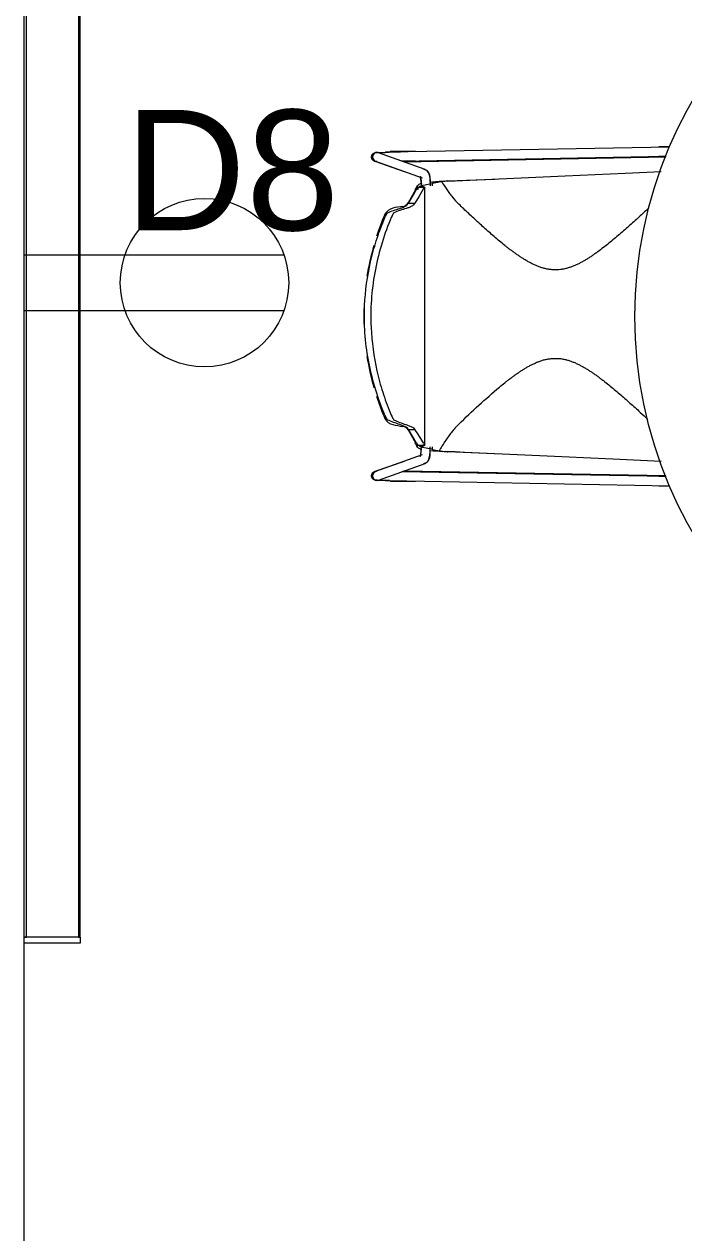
# Model space of a CAD drawing. Header units: inches. Extents: x 1135 to 11974, y 1600 to 2477.
# Drawn here: x 3280.8 to 3322, y 2027.9 to 2103.2 of the extents above; entities that cross this region are included whole.
import ezdxf

# ---------------------------------------------------------------- set-up
doc = ezdxf.new("R2010")
doc.units = ezdxf.units.IN
doc.header["$MEASUREMENT"] = 0
for name, color, linetype, lineweight in [('A-ANNO-NOTE', 4, 'Continuous', 9), ('A-WALL', 47, 'Continuous', 13), ('E-LITE-EQPM', 4, 'Continuous', 9), ('E-LITE-EQPM-IDEN', 8, 'Continuous', 9), ('I-FURN', 47, 'Continuous', 9)]:
    doc.layers.add(name, color=color, linetype=linetype, lineweight=lineweight)
doc.styles.add('Arial_2', font='arial.ttf', dxfattribs={"height": 7.5})

# ---------------------------------------------------------------- blocks, each defined once
blk = doc.blocks.new('Combo - Work Table Chairs - Seats 5 - 4-6 Diameter - Combo - Work Table Chairs - Seats 5 - 4-6 Diameter-1874339-MEZ - Tel_Data_Elec Plan')
at = {"layer": 'I-FURN'}
for p, q in [((-10.148, 41.472), (-10.152, 41.227)), ((-10.137, 42.057), (-10.138, 42)), ((-10.136, 42.042), (-10.137, 42.008)), ((-10.122, 41.908), (-9.083, 38.998)), ((-8.555, 39.187), (-9.595, 42.097)), ((-8.958, 40.312), (-9.589, 42.143)), ((9.76, 42.091), (8.722, 39.187)), ((9.756, 42.143), (9.125, 40.312)), ((9.249, 38.998), (10.287, 41.903)), ((10.304, 42.008), (10.303, 42.042)), ((10.305, 42), (10.304, 42.057)), ((10.319, 41.227), (10.314, 41.472)), ((-10.151, 41.227), (-10.473, 23.751)), ((-10.195, 41.182), (-10.161, 41.182)), ((-10.195, 41.182), (-10.195, 39.605)), ((-10.161, 41.182), (-10.161, 40.529)), ((10.639, 23.751), (10.318, 41.227)), ((10.328, 41.182), (10.361, 41.182)), ((10.328, 40.529), (10.328, 41.182)), ((10.361, 39.605), (10.361, 41.182)), ((-9.908, 23.977), (-9.605, 40.463)), ((-9.857, 23.994), (-9.557, 40.328)), ((-9.609, 39.605), (-9.609, 40.423)), ((-9.583, 40.402), (-9.583, 39.605)), ((-9.576, 40.382), (-9.576, 39.605)), ((-6.997, 40.057), (-7.808, 39.608)), ((-6.981, 39.64), (-6.981, 40.031)), ((7.148, 40.041), (7.148, 39.637)), ((7.975, 39.608), (7.164, 40.057)), ((9.724, 40.328), (10.024, 23.994)), ((9.743, 39.605), (9.743, 40.382)), ((9.75, 39.605), (9.75, 40.402)), ((9.772, 40.463), (10.075, 23.977)), ((9.776, 40.423), (9.776, 39.605)), ((-9.583, 39.605), (-9.609, 39.605)), ((-9.576, 39.605), (-9.583, 39.605)), ((-8.193, 39.247), (-8.6, 39.297)), ((-7.982, 39.233), (-8.055, 39.233)), ((-7.982, 39.321), (-7.965, 39.383)), ((-7.978, 39.353), (-7.982, 39.321)), ((-7.982, 39.321), (-7.982, 39.098)), ((-7.974, 39.108), (-7.975, 39.331)), ((-7.94, 39.42), (-7.96, 39.392)), ((8.056, 39.446), (7.995, 39.446)), ((8.137, 39.404), (8.114, 39.436)), ((8.157, 39.109), (8.157, 39.345)), ((8.222, 39.233), (8.157, 39.233)), ((8.767, 39.297), (8.36, 39.247)), ((9.75, 39.605), (9.743, 39.605)), ((9.776, 39.605), (9.75, 39.605)), ((-9.099, 39.089), (-9.077, 39.028)), ((-8.604, 38.691), (-8.276, 38.691)), ((-8.216, 38.547), (-8.058, 38.547)), ((-7.909, 39.026), (8.073, 39.026)), ((8.141, 39.127), (8.157, 39.107)), ((8.235, 38.547), (8.375, 38.547)), ((8.443, 38.691), (8.771, 38.691)), ((9.244, 39.028), (9.266, 39.089)), ((8.532, 37.578), (8.509, 37.706)), ((-8.482, 34.691), (-8.365, 37.578)), ((8.532, 37.578), (8.651, 34.645)), ((-10.49, 24.428), (-10.456, 24.428)), ((-10.49, 24.428), (-10.49, 23.743)), ((-9.905, 24.428), (-9.878, 24.428)), ((-9.905, 23.978), (-9.905, 24.372)), ((-9.878, 24.428), (-9.871, 24.428)), ((-9.878, 24.428), (-9.878, 23.987)), ((-9.871, 24.428), (-9.871, 23.99)), ((10.038, 24.428), (10.045, 24.428)), ((10.038, 23.99), (10.038, 24.428)), ((10.045, 24.428), (10.071, 24.428)), ((10.045, 23.987), (10.045, 24.428)), ((10.071, 24.372), (10.071, 23.978)), ((10.623, 24.428), (10.657, 24.428)), ((10.657, 23.743), (10.657, 24.428))]:
    blk.add_line(p, q, dxfattribs=at)
at = {"layer": 'I-FURN', "flags": 128}
for points in [[(-10.136, 42.061), (-10.136, 42.072), (-10.135, 42.083), (-10.133, 42.094), (-10.132, 42.105), (-10.129, 42.116), (-10.127, 42.127), (-10.124, 42.138), (-10.12, 42.148), (-10.116, 42.159), (-10.112, 42.169), (-10.107, 42.179), (-10.102, 42.189), (-10.096, 42.199), (-10.09, 42.209), (-10.084, 42.218), (-10.077, 42.227), (-10.07, 42.236), (-10.063, 42.244), (-10.055, 42.252), (-10.047, 42.26), (-10.039, 42.267), (-10.03, 42.275), (-10.022, 42.281), (-10.012, 42.288), (-10.003, 42.294), (-9.993, 42.3), (-9.983, 42.305), (-9.973, 42.31), (-9.963, 42.314), (-9.953, 42.318), (-9.942, 42.322), (-9.931, 42.325), (-9.92, 42.328), (-9.91, 42.33), (-9.899, 42.332), (-9.887, 42.334), (-9.876, 42.335), (-9.865, 42.335), (-9.854, 42.335), (-9.843, 42.335), (-9.832, 42.334), (-9.82, 42.333), (-9.809, 42.332), (-9.798, 42.329), (-9.787, 42.327), (-9.777, 42.324), (-9.766, 42.321), (-9.755, 42.317), (-9.745, 42.313), (-9.735, 42.308), (-9.725, 42.303), (-9.715, 42.297), (-9.705, 42.292), (-9.696, 42.285), (-9.687, 42.279), (-9.678, 42.272), (-9.67, 42.265), (-9.662, 42.257), (-9.654, 42.249), (-9.646, 42.241), (-9.639, 42.232), (-9.632, 42.223), (-9.625, 42.214), (-9.619, 42.205), (-9.613, 42.195), (-9.608, 42.186), (-9.603, 42.176), (-9.598, 42.165), (-9.594, 42.155), (-9.59, 42.144), (-9.587, 42.134), (-9.584, 42.123), (-9.582, 42.112), (-9.58, 42.101), (-9.578, 42.09), (-9.577, 42.079), (-9.576, 42.068), (-9.576, 42.056), (-9.576, 42.05)], [(9.743, 42.05), (9.743, 42.062), (9.743, 42.073), (9.744, 42.084), (9.746, 42.095), (9.747, 42.106), (9.75, 42.117), (9.752, 42.128), (9.755, 42.139), (9.759, 42.149), (9.763, 42.16), (9.767, 42.17), (9.772, 42.18), (9.777, 42.19), (9.783, 42.2), (9.789, 42.209), (9.795, 42.219), (9.802, 42.227), (9.809, 42.236), (9.816, 42.245), (9.824, 42.253), (9.832, 42.26), (9.841, 42.268), (9.849, 42.275), (9.858, 42.282), (9.867, 42.288), (9.877, 42.294), (9.886, 42.3), (9.896, 42.305), (9.906, 42.31), (9.917, 42.315), (9.927, 42.319), (9.938, 42.322), (9.948, 42.325), (9.959, 42.328), (9.97, 42.33), (9.981, 42.332), (9.992, 42.334), (10.003, 42.335), (10.015, 42.335), (10.026, 42.335), (10.037, 42.335), (10.048, 42.334), (10.059, 42.333), (10.07, 42.331), (10.081, 42.329), (10.092, 42.327), (10.103, 42.324), (10.114, 42.32), (10.124, 42.316), (10.135, 42.312), (10.145, 42.307), (10.155, 42.302), (10.165, 42.297), (10.174, 42.291), (10.183, 42.285), (10.192, 42.278), (10.201, 42.271), (10.21, 42.264), (10.218, 42.256), (10.226, 42.248), (10.233, 42.24), (10.241, 42.232), (10.247, 42.223), (10.254, 42.214), (10.26, 42.204), (10.266, 42.195), (10.271, 42.185), (10.276, 42.175), (10.281, 42.164), (10.285, 42.154), (10.289, 42.144), (10.292, 42.133), (10.295, 42.122), (10.297, 42.111), (10.299, 42.1), (10.301, 42.089), (10.302, 42.078), (10.303, 42.067), (10.303, 42.061)], [(-10.151, 41.227), (-10.151, 41.26), (-10.15, 41.294), (-10.149, 41.327), (-10.149, 41.36), (-10.148, 41.393), (-10.148, 41.425), (-10.147, 41.457), (-10.146, 41.489), (-10.146, 41.521), (-10.145, 41.552), (-10.145, 41.582), (-10.144, 41.612), (-10.144, 41.641), (-10.143, 41.67), (-10.143, 41.698), (-10.142, 41.725), (-10.142, 41.751), (-10.141, 41.777), (-10.141, 41.801), (-10.14, 41.825), (-10.14, 41.848), (-10.139, 41.87), (-10.139, 41.89), (-10.139, 41.91), (-10.138, 41.928), (-10.138, 41.946), (-10.138, 41.962), (-10.137, 41.977), (-10.137, 41.991), (-10.137, 42.004), (-10.137, 42.015), (-10.137, 42.026), (-10.136, 42.035), (-10.136, 42.042), (-10.136, 42.048), (-10.136, 42.053), (-10.136, 42.057), (-10.136, 42.06), (-10.136, 42.061)], [(-10.136, 42.061), (-10.136, 42.06), (-10.136, 42.058), (-10.136, 42.055), (-10.136, 42.05), (-10.136, 42.044), (-10.136, 42.042)], [(-9.576, 42.05), (-9.576, 42.05), (-9.576, 42.048), (-9.576, 42.044), (-9.576, 42.04), (-9.576, 42.034), (-9.576, 42.026), (-9.577, 42.018), (-9.577, 42.008)], [(-9.576, 42.032), (-9.576, 42.038), (-9.576, 42.043), (-9.576, 42.047), (-9.576, 42.049), (-9.576, 42.05)], [(9.744, 42.005), (9.744, 42.015), (9.743, 42.024), (9.743, 42.032), (9.743, 42.038), (9.743, 42.043), (9.743, 42.047), (9.743, 42.049), (9.743, 42.05)], [(9.743, 42.05), (9.743, 42.05), (9.743, 42.048), (9.743, 42.044), (9.743, 42.04), (9.743, 42.034), (9.743, 42.032)], [(10.303, 42.042), (10.303, 42.049), (10.303, 42.054), (10.303, 42.057), (10.303, 42.06), (10.303, 42.061)], [(10.303, 42.061), (10.303, 42.06), (10.303, 42.058), (10.303, 42.055), (10.303, 42.05), (10.303, 42.044), (10.303, 42.037), (10.303, 42.028), (10.304, 42.018), (10.304, 42.007), (10.304, 41.995), (10.304, 41.981), (10.305, 41.966), (10.305, 41.95), (10.305, 41.933), (10.305, 41.915), (10.306, 41.896), (10.306, 41.875), (10.307, 41.854), (10.307, 41.831), (10.307, 41.808), (10.308, 41.783), (10.308, 41.758), (10.309, 41.732), (10.309, 41.705), (10.31, 41.677), (10.31, 41.649), (10.311, 41.62), (10.311, 41.59), (10.312, 41.56), (10.313, 41.529), (10.313, 41.498), (10.314, 41.466), (10.314, 41.434), (10.315, 41.401), (10.316, 41.369), (10.316, 41.336), (10.317, 41.303), (10.317, 41.269), (10.318, 41.236), (10.318, 41.227)], [(-8.643, 39.299), (-8.642, 39.298), (-8.638, 39.297), (-8.632, 39.294), (-8.624, 39.292), (-8.615, 39.289), (-8.603, 39.286), (-8.591, 39.282), (-8.576, 39.279), (-8.561, 39.275), (-8.544, 39.272), (-8.526, 39.268), (-8.507, 39.265), (-8.487, 39.262), (-8.466, 39.259), (-8.444, 39.256), (-8.421, 39.253), (-8.397, 39.25), (-8.373, 39.248), (-8.348, 39.245), (-8.323, 39.243), (-8.296, 39.241), (-8.27, 39.239), (-8.243, 39.238), (-8.216, 39.237), (-8.188, 39.235), (-8.16, 39.234), (-8.132, 39.234), (-8.104, 39.233), (-8.075, 39.233), (-8.055, 39.233)], [(-7.938, 39.416), (-8.022, 39.285), (-8.066, 39.152), (-8.118, 38.924), (-8.179, 38.598), (-8.187, 38.554)], [(-7.975, 39.331), (-7.948, 39.407), (-7.917, 39.45), (-7.884, 39.484), (-7.851, 39.511), (-7.818, 39.535), (-7.785, 39.554)], [(8.011, 39.111), (7.576, 39.363), (7.148, 39.637)], [(7.99, 39.538), (8.005, 39.53), (8.02, 39.521)], [(8.056, 39.446), (8.127, 39.416), (8.149, 39.384)], [(8.106, 39.432), (8.082, 39.442), (8.056, 39.446)], [(8.357, 38.556), (8.327, 38.73), (8.277, 38.994), (8.239, 39.162), (8.176, 39.346), (8.126, 39.417), (8.124, 39.419)], [(8.157, 39.345), (8.153, 39.371), (8.143, 39.395), (8.127, 39.416), (8.124, 39.419)], [(8.143, 39.364), (8.142, 39.246), (8.141, 39.127)], [(8.81, 39.299), (8.809, 39.298), (8.805, 39.297), (8.799, 39.294), (8.791, 39.292), (8.782, 39.289), (8.77, 39.286), (8.757, 39.282), (8.743, 39.279), (8.728, 39.275), (8.711, 39.272), (8.693, 39.268), (8.674, 39.265), (8.654, 39.262), (8.632, 39.259), (8.611, 39.256), (8.588, 39.253), (8.564, 39.25), (8.54, 39.248), (8.515, 39.245), (8.489, 39.243), (8.463, 39.241), (8.437, 39.239), (8.41, 39.238), (8.382, 39.237), (8.355, 39.235), (8.327, 39.234), (8.299, 39.234), (8.27, 39.233), (8.242, 39.233), (8.222, 39.233)], [(-9.083, 38.998), (-9.06, 38.949), (-9.034, 38.909), (-9.007, 38.878), (-8.98, 38.854), (-8.955, 38.834), (-8.93, 38.818), (-8.907, 38.805), (-8.884, 38.793), (-8.861, 38.783), (-8.839, 38.774), (-8.816, 38.765), (-8.793, 38.758), (-8.77, 38.751), (-8.746, 38.744), (-8.723, 38.738), (-8.698, 38.732), (-8.673, 38.727), (-8.647, 38.722), (-8.621, 38.717), (-8.595, 38.712), (-8.567, 38.708), (-8.539, 38.704), (-8.511, 38.7), (-8.482, 38.696), (-8.453, 38.693), (-8.423, 38.69), (-8.392, 38.687), (-8.362, 38.685), (-8.331, 38.682), (-8.299, 38.68), (-8.267, 38.678), (-8.235, 38.677), (-8.203, 38.676), (-8.17, 38.675), (-8.138, 38.674), (-8.105, 38.673), (-8.072, 38.673), (-8.055, 38.673)], [(-7.982, 39.098), (-7.979, 39.08), (-7.972, 39.062), (-7.961, 39.047), (-7.946, 39.036), (-7.928, 39.029), (-7.909, 39.026)], [(-7.909, 39.026), (-7.96, 39.047), (-7.982, 39.097)], [(-7.886, 39.088), (-7.904, 39.082), (-7.922, 39.079), (-7.94, 39.078), (-7.958, 39.082), (-7.974, 39.108)], [(8.02, 39.106), (8.015, 39.109), (8.011, 39.111)], [(8.141, 39.127), (8.126, 39.096), (8.107, 39.088), (8.088, 39.086), (8.071, 39.088), (8.053, 39.092)], [(8.073, 39.026), (8.095, 39.029), (8.115, 39.037), (8.132, 39.051), (8.145, 39.068), (8.154, 39.088), (8.157, 39.109)], [(8.157, 39.107), (8.132, 39.05), (8.073, 39.026)], [(9.249, 38.998), (9.227, 38.949), (9.201, 38.909), (9.174, 38.878), (9.147, 38.854), (9.122, 38.834), (9.097, 38.818), (9.074, 38.805), (9.051, 38.793), (9.028, 38.783), (9.005, 38.774), (8.983, 38.765), (8.96, 38.758), (8.937, 38.751), (8.913, 38.744), (8.889, 38.738), (8.865, 38.732), (8.84, 38.727), (8.814, 38.722), (8.788, 38.717), (8.761, 38.712), (8.734, 38.708), (8.706, 38.704), (8.678, 38.7), (8.649, 38.696), (8.62, 38.693), (8.59, 38.69), (8.559, 38.687), (8.529, 38.685), (8.497, 38.682), (8.466, 38.68), (8.434, 38.678), (8.402, 38.677), (8.37, 38.676), (8.337, 38.675), (8.305, 38.674), (8.272, 38.673), (8.239, 38.673), (8.222, 38.673)], [(-8.398, 36.533), (-8.371, 37.12), (-8.344, 37.707)], [(-8.345, 37.679), (-8.359, 37.607), (-8.365, 37.578)], [(-8.348, 37.578), (-8.36, 37.578), (-8.365, 37.578)], [(8.517, 37.578), (8.685, 33.919), (8.852, 30.264)], [(8.532, 37.578), (8.528, 37.578), (8.518, 37.578)], [(-8.959, 24.281), (-8.821, 27.302), (-8.612, 31.851), (-8.398, 36.533)], [(8.852, 30.264), (9.023, 26.529), (9.126, 24.286)]]:
    blk.add_lwpolyline(points, dxfattribs=at)
at = {"layer": 'I-FURN'}
blk.add_circle((0.083, -1.083), 27, dxfattribs=at)
for centre, radius, start, end in [((-9.855, 42.052), 0.282, 79.44347, 122.03006), ((-9.855, 42.052), 0.282, 19, 32.84), ((0.083, 26.613), 16.204, 98.86418, 105.93945), ((0.083, 26.613), 16.204, 88.28556, 91.71536), ((0.083, 26.613), 16.204, 74.14588, 81.11641), ((10.022, 42.052), 0.282, 143.81187, 161), ((10.022, 42.052), 0.282, 55.23194, 110.87174), ((-5.869, 40.811), 0.817, 121.19355, 165.90441), ((0.083, 26.613), 16.204, 107.88741, 113.16807), ((0.083, 26.613), 16.204, 66.8302, 72.02204), ((6.036, 40.811), 0.817, 14.09559, 58.78038), ((-1.782, 39.785), 5.03, 165.90441, 173.14075), ((1.949, 39.785), 5.03, 6.85925, 14.09559), ((-7.208, 40.438), 0.435, 299, 353.14075), ((7.375, 40.438), 0.435, 186.85925, 241), ((-7.041, 38.862), 1.215, 154.59405, 163.2908), ((-7.907, 39.273), 0.255, 128.58105, 154.59405), ((-10.523, 44.507), 5.601, 296.01352, 299), ((-8.12, 41.376), 1.904, 271.59337, 279.37224), ((10.69, 44.507), 5.601, 241, 243.98648), ((8.286, 41.376), 1.904, 260.57894, 268.40663), ((8.074, 39.273), 0.255, 25.40595, 51.41895), ((7.208, 38.862), 1.215, 16.7092, 25.40595), ((-8.604, 39.191), 0.5, 199, 208.45916), ((-8.604, 39.191), 0.5, 218.87163, 270), ((22.687, 36.066), 31.074, 175.14907, 176.58599), ((-22.52, 36.066), 31.074, 3.14374, 4.85093), ((8.771, 39.191), 0.5, 270, 321.12837), ((8.771, 39.191), 0.5, 331.54084, 341)]:
    blk.add_arc(centre, radius, start, end, dxfattribs=at)
for centre, major_axis, ratio, start_param, end_param in [((-9.859, 42.002), (0.264, 0.094), 0.978271, 0, 2.805352), ((-9.857, 42.002), (-0.28, 0.005), 0.978148, 3.403392, 6.021386), ((10.024, 42.002), (0.28, 0.005), 0.978148, 0.973056, 2.879793), ((10.024, 41.997), (-0.264, 0.094), 0.978271, 3.477834, 5.572229), ((-9.859, 42.002), (0.264, 0.094), 0.978271, 2.805352, 3.067151), ((10.024, 41.997), (-0.264, 0.094), 0.978271, 5.834028, 6.357627), ((10.024, 42.002), (0.28, 0.005), 0.978148, 0, 0.785398), ((10.024, 41.997), (-0.264, 0.094), 0.978271, 3.216034, 3.477834)]:
    blk.add_ellipse(centre, major_axis=major_axis, ratio=ratio, start_param=start_param, end_param=end_param, dxfattribs=at)
for points, knots in [([(-5.916, 41.575), (-5.388, 41.792), (-4.314, 42.169), (-2.647, 42.568), (-0.945, 42.78), (1.113, 42.804), (3.043, 42.54), (4.805, 42.059), (5.661, 41.75), (6.083, 41.577)], [-1, -1, -1, -1, -0.861111, -0.722222, -0.583333, -0.444444, -0.222222, -0.111111, 0, 0, 0, 0]), ([(6.083, 41.18), (5.555, 41.396), (4.481, 41.772), (2.814, 42.17), (1.112, 42.383), (-0.945, 42.406), (-2.875, 42.142), (-4.637, 41.662), (-5.494, 41.353), (-5.916, 41.181)], [-1, -1, -1, -1, -0.861111, -0.722222, -0.583333, -0.444444, -0.222222, -0.111111, 0, 0, 0, 0]), ([(-6.376, 41.332), (-6.374, 41.338), (-6.359, 41.353), (-6.316, 41.381), (-6.27, 41.408), (-6.23, 41.43), (-6.185, 41.453), (-6.121, 41.485), (-6.032, 41.526), (-5.955, 41.559), (-5.916, 41.575)], [-1, -1, -1, -1, -0.833333, -0.666667, -0.583333, -0.5, -0.416667, -0.333333, -0.166667, 0, 0, 0, 0]), ([(6.083, 41.577), (6.122, 41.561), (6.199, 41.528), (6.288, 41.487), (6.352, 41.455), (6.397, 41.432), (6.437, 41.411), (6.483, 41.384), (6.526, 41.356), (6.541, 41.341), (6.543, 41.335)], [-1, -1, -1, -1, -0.833333, -0.666667, -0.583333, -0.5, -0.416667, -0.333333, -0.166667, 0, 0, 0, 0]), ([(-5.916, 41.181), (-5.955, 41.164), (-6.032, 41.132), (-6.121, 41.091), (-6.185, 41.059), (-6.23, 41.037), (-6.27, 41.015), (-6.316, 40.989), (-6.359, 40.961), (-6.374, 40.947), (-6.376, 40.941)], [-1, -1, -1, -1, -0.833333, -0.666667, -0.583333, -0.5, -0.416667, -0.333333, -0.166667, 0, 0, 0, 0]), ([(6.543, 40.94), (6.541, 40.946), (6.526, 40.96), (6.483, 40.988), (6.437, 41.015), (6.397, 41.036), (6.352, 41.059), (6.288, 41.09), (6.199, 41.132), (6.122, 41.164), (6.083, 41.18)], [-1, -1, -1, -1, -0.833333, -0.666667, -0.583333, -0.5, -0.416667, -0.333333, -0.166667, 0, 0, 0, 0]), ([(8.02, 39.521), (8.026, 39.517), (8.043, 39.505), (8.064, 39.489), (8.082, 39.472), (8.09, 39.464), (8.096, 39.457), (8.101, 39.452), (8.105, 39.448), (8.108, 39.444), (8.111, 39.441), (8.113, 39.438), (8.116, 39.434), (8.12, 39.428), (8.124, 39.422), (8.127, 39.417), (8.129, 39.412), (8.131, 39.407), (8.133, 39.4), (8.136, 39.391), (8.14, 39.378), (8.142, 39.369), (8.143, 39.364)], [-1, -1, -1, -1, -0.857143, -0.571429, -0.5, -0.428571, -0.392857, -0.357143, -0.321429, -0.303571, -0.285714, -0.267857, -0.25, -0.214286, -0.178571, -0.160714, -0.142857, -0.125, -0.107143, -0.071429, -0.035714, 0, 0, 0, 0]), ([(-6.631, 36.898), (-6.797, 37.062), (-7.056, 37.294), (-7.427, 37.569), (-7.811, 37.827), (-8.104, 38.009), (-8.303, 38.124)], [0, 0, 0, 0, 0.333333, 0.5, 0.666667, 1, 1, 1, 1]), ([(8.484, 37.961), (8.317, 37.86), (8.072, 37.7), (7.753, 37.475), (7.442, 37.236), (7.225, 37.038), (7.085, 36.898)], [0, 0, 0, 0, 0.333333, 0.5, 0.666667, 1, 1, 1, 1]), ([(-6.631, 36.898), (-6.235, 36.488), (-5.452, 35.656), (-4.595, 34.692), (-4.096, 34.081), (-3.917, 33.856), (-3.787, 33.685), (-3.658, 33.512), (-3.531, 33.338), (-3.407, 33.161), (-3.289, 32.981), (-3.175, 32.798), (-3.063, 32.612), (-2.976, 32.455), (-2.911, 32.326), (-2.865, 32.229), (-2.822, 32.131), (-2.765, 31.998), (-2.699, 31.829), (-2.631, 31.623), (-2.582, 31.415), (-2.55, 31.202), (-2.532, 30.984), (-2.531, 30.765), (-2.546, 30.551), (-2.582, 30.339), (-2.636, 30.128), (-2.703, 29.921), (-2.766, 29.751), (-2.821, 29.618), (-2.88, 29.487), (-2.962, 29.326), (-3.068, 29.135), (-3.177, 28.948), (-3.291, 28.764), (-3.411, 28.583), (-3.535, 28.405), (-3.661, 28.229), (-3.789, 28.054), (-3.965, 27.825), (-4.279, 27.428), (-4.743, 26.874), (-5.315, 26.224), (-5.703, 25.796), (-5.898, 25.584)], [-1, -1, -1, -1, -0.875, -0.75, -0.71875, -0.703125, -0.6875, -0.671875, -0.65625, -0.640625, -0.625, -0.609375, -0.59375, -0.578125, -0.570312, -0.5625, -0.554688, -0.546875, -0.53125, -0.515625, -0.5, -0.484375, -0.46875, -0.453125, -0.4375, -0.421875, -0.40625, -0.390625, -0.375, -0.367188, -0.359375, -0.34375, -0.328125, -0.3125, -0.296875, -0.28125, -0.265625, -0.25, -0.234375, -0.21875, -0.1875, -0.125, -0.0625, 0, 0, 0, 0]), ([(6.352, 25.584), (6.157, 25.796), (5.769, 26.224), (5.197, 26.874), (4.734, 27.428), (4.374, 27.881), (4.157, 28.17), (3.989, 28.405), (3.865, 28.583), (3.745, 28.764), (3.631, 28.948), (3.522, 29.135), (3.416, 29.326), (3.334, 29.487), (3.275, 29.618), (3.234, 29.718), (3.195, 29.819), (3.146, 29.955), (3.09, 30.128), (3.036, 30.339), (3.001, 30.551), (2.986, 30.765), (2.987, 30.984), (3.004, 31.202), (3.036, 31.415), (3.085, 31.623), (3.153, 31.829), (3.219, 31.998), (3.276, 32.131), (3.319, 32.229), (3.365, 32.326), (3.43, 32.455), (3.517, 32.612), (3.629, 32.798), (3.743, 32.981), (3.861, 33.161), (3.985, 33.338), (4.112, 33.512), (4.241, 33.685), (4.372, 33.856), (4.55, 34.081), (4.868, 34.47), (5.335, 35.013), (5.91, 35.651), (6.494, 36.279), (6.887, 36.693), (7.085, 36.898)], [-1, -1, -1, -1, -0.9375, -0.875, -0.8125, -0.78125, -0.75, -0.734375, -0.71875, -0.703125, -0.6875, -0.671875, -0.65625, -0.640625, -0.632812, -0.625, -0.617188, -0.609375, -0.59375, -0.578125, -0.5625, -0.546875, -0.53125, -0.515625, -0.5, -0.484375, -0.46875, -0.453125, -0.445312, -0.4375, -0.429688, -0.421875, -0.40625, -0.390625, -0.375, -0.359375, -0.34375, -0.328125, -0.3125, -0.296875, -0.28125, -0.25, -0.1875, -0.125, -0.0625, 0, 0, 0, 0])]:
    blk.add_open_spline(points, degree=3, knots=knots, dxfattribs=at)
for points in [[(-6.662, 40.576), (-6.619, 40.706), (-6.528, 40.962), (-6.428, 41.21), (-6.376, 41.332)], [(-6.376, 40.941), (-6.428, 40.825), (-6.528, 40.584), (-6.619, 40.328), (-6.662, 40.197)], [(6.543, 41.335), (6.597, 41.213), (6.695, 40.963), (6.777, 40.702), (6.813, 40.569)], [(6.813, 40.173), (6.777, 40.308), (6.695, 40.571), (6.597, 40.819), (6.543, 40.94)], [(-7.785, 39.554), (-7.65, 39.626), (-7.381, 39.778), (-7.114, 39.944), (-6.981, 40.031)], [(-6.981, 40.031), (-6.935, 40.057), (-6.861, 40.106), (-6.823, 40.153), (-6.814, 40.176)], [(-6.814, 40.176), (-6.785, 40.244), (-6.731, 40.379), (-6.684, 40.511), (-6.662, 40.576)], [(-6.662, 40.197), (-6.684, 40.131), (-6.731, 39.997), (-6.785, 39.858), (-6.814, 39.788)], [(6.813, 40.569), (6.83, 40.508), (6.876, 40.383), (6.946, 40.252), (6.988, 40.186)], [(6.988, 39.784), (6.946, 39.852), (6.876, 39.984), (6.83, 40.111), (6.813, 40.173)], [(6.988, 40.186), (7.003, 40.163), (7.044, 40.115), (7.109, 40.066), (7.148, 40.041)], [(7.148, 40.041), (7.286, 39.95), (7.565, 39.774), (7.848, 39.614), (7.99, 39.538)], [(-6.981, 39.64), (-7.125, 39.543), (-7.413, 39.358), (-7.704, 39.187), (-7.85, 39.106)], [(-6.814, 39.788), (-6.823, 39.765), (-6.861, 39.716), (-6.935, 39.666), (-6.981, 39.64)], [(7.148, 39.637), (7.109, 39.662), (7.044, 39.712), (7.003, 39.76), (6.988, 39.784)], [(-8.216, 38.547), (-8.225, 38.514), (-8.242, 38.446), (-8.257, 38.376), (-8.265, 38.34)], [(8.422, 38.34), (8.415, 38.376), (8.4, 38.446), (8.384, 38.514), (8.375, 38.547)], [(-8.303, 38.124), (-8.314, 38.055), (-8.331, 37.916), (-8.341, 37.777), (-8.344, 37.707)], [(-8.289, 38.21), (-8.292, 38.195), (-8.297, 38.167), (-8.301, 38.138), (-8.303, 38.124)], [(-8.265, 38.34), (-8.267, 38.329), (-8.272, 38.304), (-8.281, 38.26), (-8.286, 38.227), (-8.289, 38.21)], [(8.447, 38.21), (8.444, 38.227), (8.438, 38.26), (8.43, 38.304), (8.425, 38.329), (8.422, 38.34)], [(8.484, 37.961), (8.479, 38.003), (8.468, 38.086), (8.454, 38.169), (8.447, 38.21)], [(8.517, 37.578), (8.514, 37.642), (8.506, 37.77), (8.492, 37.897), (8.484, 37.961)], [(-5.898, 25.584), (-6.045, 25.425), (-6.192, 25.266), (-6.34, 25.108)], [(6.859, 25.038), (6.69, 25.219), (6.521, 25.401), (6.352, 25.584)]]:
    blk.add_open_spline(points, degree=3, dxfattribs=at)
blk = doc.blocks.new('a-light Accolade D3 - Wall Mount - 8_-0_-4118561-REFLECTED CEILING PLAN - MEZZANINE')
at = {"layer": 'E-LITE-EQPM'}
for p, q in [((47.625, 3.5), (-47.625, 3.5)), ((-47.625, 3.383), (47.625, 3.383)), ((47.622, 3.383), (47.622, 3.5)), ((47.622, 3.5), (47.997, 3.5)), ((47.625, 3.5), (47.625, 3.383)), ((47.625, 3.383), (47.625, 0.145)), ((47.997, 3.5), (47.997, 0)), ((47.625, 0.145), (-47.625, 0.145)), ((-47.503, 0.134), (47.497, 0.134)), ((47.622, 0), (47.622, 0.145)), ((47.625, 0.145), (47.625, 0))]:
    blk.add_line(p, q, dxfattribs=at)

msp = doc.modelspace()

# ---------------------------------------------------------------- linework, layer by layer
at = {"layer": 'A-ANNO-NOTE'}
for p, q in [((3280.823, 2088.848), (3297.022, 2088.848)), ((3280.823, 2085.364), (3297.022, 2085.364))]:
    msp.add_line(p, q, dxfattribs=at)
msp.add_circle((3292.069, 2087.106), 5.25, dxfattribs=at)
at = {"layer": 'A-WALL'}
msp.add_line((3280.823, 2020.921), (3280.823, 2164.921), dxfattribs=at)

# ---------------------------------------------------------------- block references
at = {"layer": 'E-LITE-EQPM', "rotation": 270.0000000000001}
msp.add_blockref('a-light Accolade D3 - Wall Mount - 8_-0_-4118561-REFLECTED CEILING PLAN - MEZZANINE', (3280.823, 2093.921), dxfattribs=at)
at = {"layer": 'I-FURN', "rotation": 90.00000000000007}
msp.add_blockref('Combo - Work Table Chairs - Seats 5 - 4-6 Diameter - Combo - Work Table Chairs - Seats 5 - 4-6 Diameter-1874339-MEZ - Tel_Data_Elec Plan', (3344.823, 2084.921), dxfattribs=at)

# ---------------------------------------------------------------- texts
at = {"layer": 'E-LITE-EQPM-IDEN', "insert": (3287.085, 2097.881), "char_height": 7.5, "width": 16.665, "attachment_point": 1, "style": 'Arial_2'}
msp.add_mtext('D8', dxfattribs=at)

doc.saveas('drawing.dxf')
